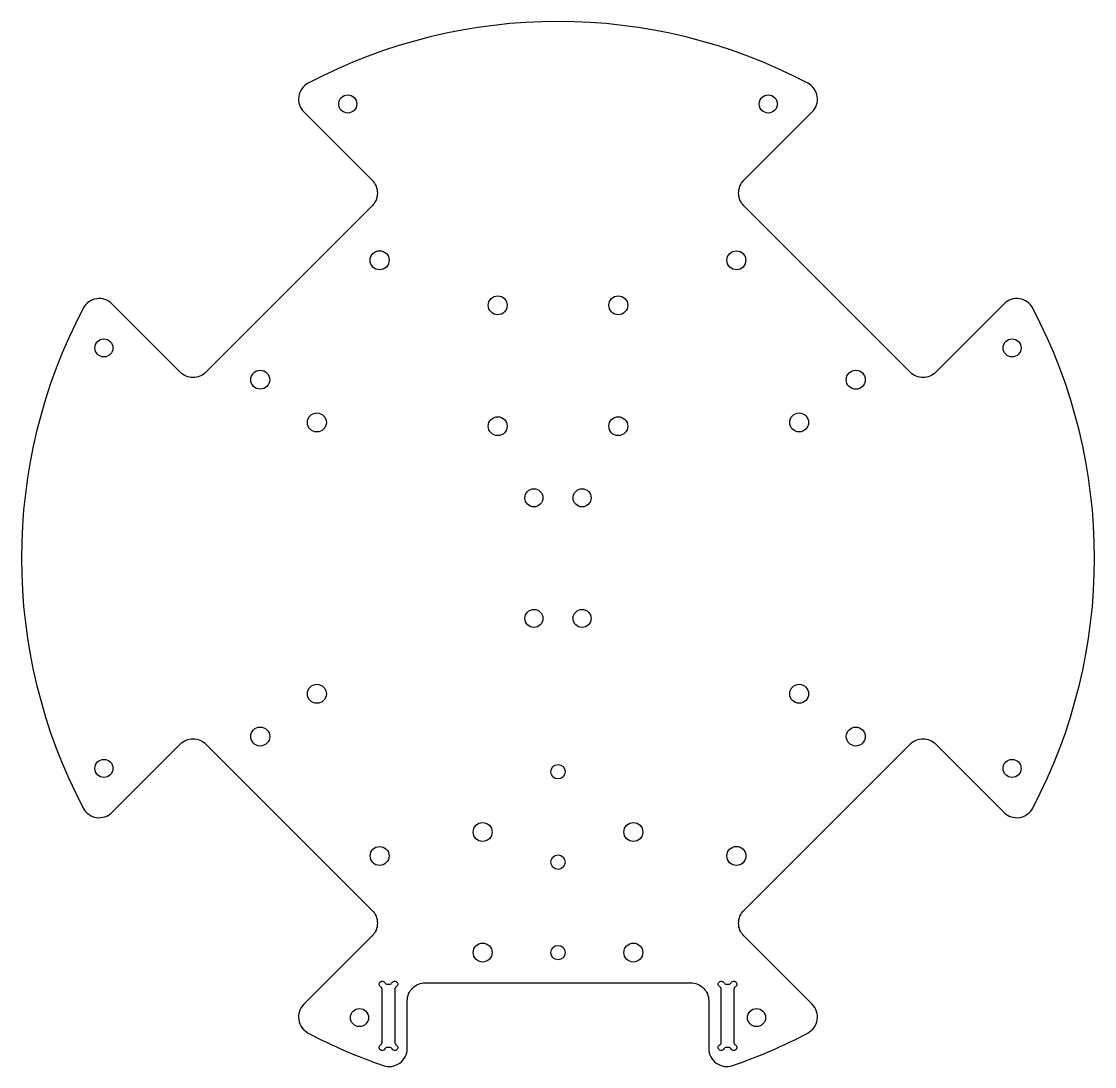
# Model space of a CAD drawing. Header units: millimetres. Extents: x -89 to 89, y -84 to 89.
import ezdxf

# ---------------------------------------------------------------- set-up
doc = ezdxf.new("R2010")
doc.units = ezdxf.units.MM
doc.layers.get('0').update_dxf_attribs({"linetype": 'CONTINUOUS'})

msp = doc.modelspace()

# ---------------------------------------------------------------- linework, layer by layer
for points in [[(-28.98, -84.15, 0.515038), (-25, -81.31), (-25, -73.42, -0.414214), (-22, -70.42), (22, -70.42, -0.414214), (25, -73.42), (25, -81.31, 0.515038), (28.98, -84.15, 0.038202), (41.44, -78.76, 0.5054), (42.17, -73.99), (30.84, -62.66, -0.414214), (30.84, -58.41), (58.41, -30.84, -0.414214), (62.66, -30.84), (73.99, -42.17, 0.5054), (78.76, -41.44, 0.247029), (78.76, 41.44, 0.5054), (73.99, 42.17), (62.66, 30.84, -0.414214), (58.41, 30.84), (30.84, 58.41, -0.414214), (30.84, 62.66), (42.17, 73.99, 0.5054), (41.44, 78.76, 0.247029), (-41.44, 78.76, 0.5054), (-42.17, 73.99), (-30.84, 62.66, -0.414214), (-30.84, 58.41), (-58.41, 30.84, -0.414214), (-62.66, 30.84), (-73.99, 42.17, 0.5054), (-78.76, 41.44, 0.247029), (-78.76, -41.44, 0.5054), (-73.99, -42.17), (-62.66, -30.84, -0.414214), (-58.41, -30.84), (-30.84, -58.41, -0.414214), (-30.84, -62.66), (-42.17, -73.99, 0.5054), (-41.44, -78.76, 0.038202)], [(-29.18, -71.52, 0.267949), (-29.43, -71.08, -1.303225), (-28.75, -70.4, 0.267949), (-28.32, -70.65), (-27.95, -70.65, 0.267949), (-27.51, -70.4, -1.303225), (-26.83, -71.08, 0.267949), (-27.08, -71.52), (-27.08, -80.28, 0.267949), (-26.83, -80.72, -1.303225), (-27.51, -81.4, 0.267949), (-27.95, -81.15), (-28.32, -81.15, 0.267949), (-28.75, -81.4, -1.303225), (-29.43, -80.72, 0.267949), (-29.18, -80.28)], [(27.08, -71.52, 0.267949), (26.83, -71.08, -1.303225), (27.51, -70.4, 0.267949), (27.95, -70.65), (28.32, -70.65, 0.267949), (28.75, -70.4, -1.303225), (29.43, -71.08, 0.267949), (29.18, -71.52), (29.18, -80.28, 0.267949), (29.43, -80.72, -1.303225), (28.75, -81.4, 0.267949), (28.32, -81.15), (27.95, -81.15, 0.267949), (27.51, -81.4, -1.303225), (26.83, -80.72, 0.267949), (27.08, -80.28)]]:
    msp.add_lwpolyline(points, format="xyb", close=True)
for centre, radius in [((-34.87, 75.32), 1.5), ((34.87, 75.32), 1.5), ((-29.59, 49.39), 1.58), ((29.59, 49.39), 1.57), ((-10, 41.93), 1.57), ((10, 41.93), 1.57), ((-75.32, 34.87), 1.5), ((75.32, 34.87), 1.5), ((-49.39, 29.59), 1.57), ((49.39, 29.59), 1.58), ((-40, 22.5), 1.58), ((-10, 21.88), 1.57), ((10, 21.88), 1.57), ((40, 22.5), 1.57), ((-4, 10), 1.5), ((4, 10), 1.5), ((-4, -10), 1.5), ((4, -10), 1.5), ((-40, -22.5), 1.58), ((40, -22.5), 1.57), ((-49.39, -29.59), 1.58), ((49.39, -29.59), 1.57), ((-75.32, -34.87), 1.5), ((75.32, -34.87), 1.5), ((0, -35.42), 1.2), ((-12.5, -45.42), 1.57), ((12.5, -45.42), 1.57), ((-29.59, -49.39), 1.57), ((29.59, -49.39), 1.58), ((0, -50.42), 1.2), ((-12.5, -65.42), 1.57), ((12.5, -65.42), 1.57), ((0, -65.42), 1.2), ((-32.93, -76.19), 1.5), ((32.93, -76.19), 1.5)]:
    msp.add_circle(centre, radius)

doc.saveas('drawing.dxf')
